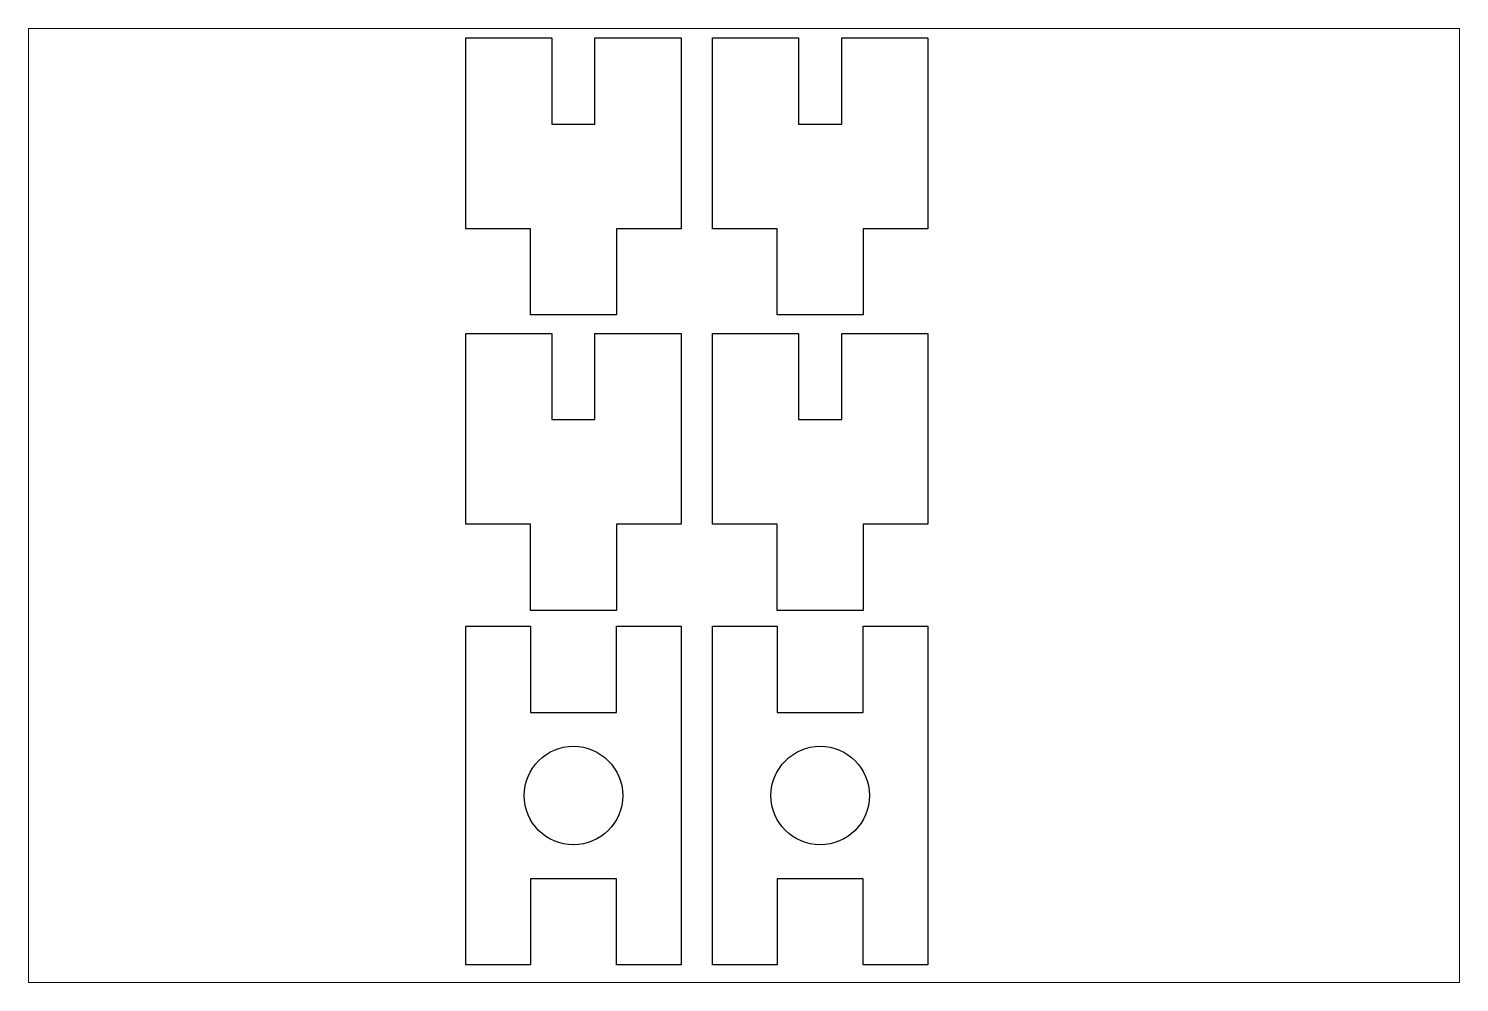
# Paper-space layout 'Sheet1' of a CAD drawing. Header units: millimetres. Extents: x 1.05 to 9.45, y 0.7 to 6.3.
# The model-space entities are those that its viewports show. They can reach past a viewport. Long polylines and large blocks are cut down to what shows.
import ezdxf

# ---------------------------------------------------------------- set-up
doc = ezdxf.new("R2010")
doc.units = ezdxf.units.MM
doc.header["$MEASUREMENT"] = 0

msp = doc.modelspace()

# ---------------------------------------------------------------- linework, layer by layer
for points in [[(0.895, 24.51), (0.895, 30.71), (3.695, 30.71), (3.695, 27.91), (5.095, 27.91), (5.095, 30.71), (7.895, 30.71), (7.895, 24.51), (5.795, 24.51), (5.795, 21.71), (2.995, 21.71), (2.995, 24.51), (0.895, 24.51)], [(8.912, 24.51), (8.912, 30.71), (11.712, 30.71), (11.712, 27.91), (13.112, 27.91), (13.112, 30.71), (15.912, 30.71), (15.912, 24.51), (13.812, 24.51), (13.812, 21.71), (11.012, 21.71), (11.012, 24.51), (8.912, 24.51)], [(0.895, 14.911), (0.895, 21.111), (3.695, 21.111), (3.695, 18.311), (5.095, 18.311), (5.095, 21.111), (7.895, 21.111), (7.895, 14.911), (5.795, 14.911), (5.795, 12.111), (2.995, 12.111), (2.995, 14.911), (0.895, 14.911)], [(8.912, 14.911), (8.912, 21.111), (11.712, 21.111), (11.712, 18.311), (13.112, 18.311), (13.112, 21.111), (15.912, 21.111), (15.912, 14.911), (13.812, 14.911), (13.812, 12.111), (11.012, 12.111), (11.012, 14.911), (8.912, 14.911)], [(0.895, 0.594), (0.895, 11.594), (2.995, 11.594), (2.995, 8.794), (5.795, 8.794), (5.795, 11.594), (7.895, 11.594), (7.895, 0.594), (5.795, 0.594), (5.795, 3.394), (2.995, 3.394), (2.995, 0.594), (0.895, 0.594)], [(8.912, 0.594), (8.912, 11.594), (11.012, 11.594), (11.012, 8.794), (13.812, 8.794), (13.812, 11.594), (15.912, 11.594), (15.912, 0.594), (13.812, 0.594), (13.812, 3.394), (11.012, 3.394), (11.012, 0.594), (8.912, 0.594)]]:
    msp.add_lwpolyline(points)
for centre in [(4.395, 6.094), (12.412, 6.094)]:
    msp.add_circle(centre, 1.6)

psp = doc.layouts.new('Sheet1')

# ---------------------------------------------------------------- viewports
at = {"layer": '0'}
psp.add_viewport(center=(5.25, 3.5), size=(8.4, 5.6), view_center_point=(9.9361, 15.5191), view_height=30.990288, dxfattribs=at)

doc.saveas('drawing.dxf')
